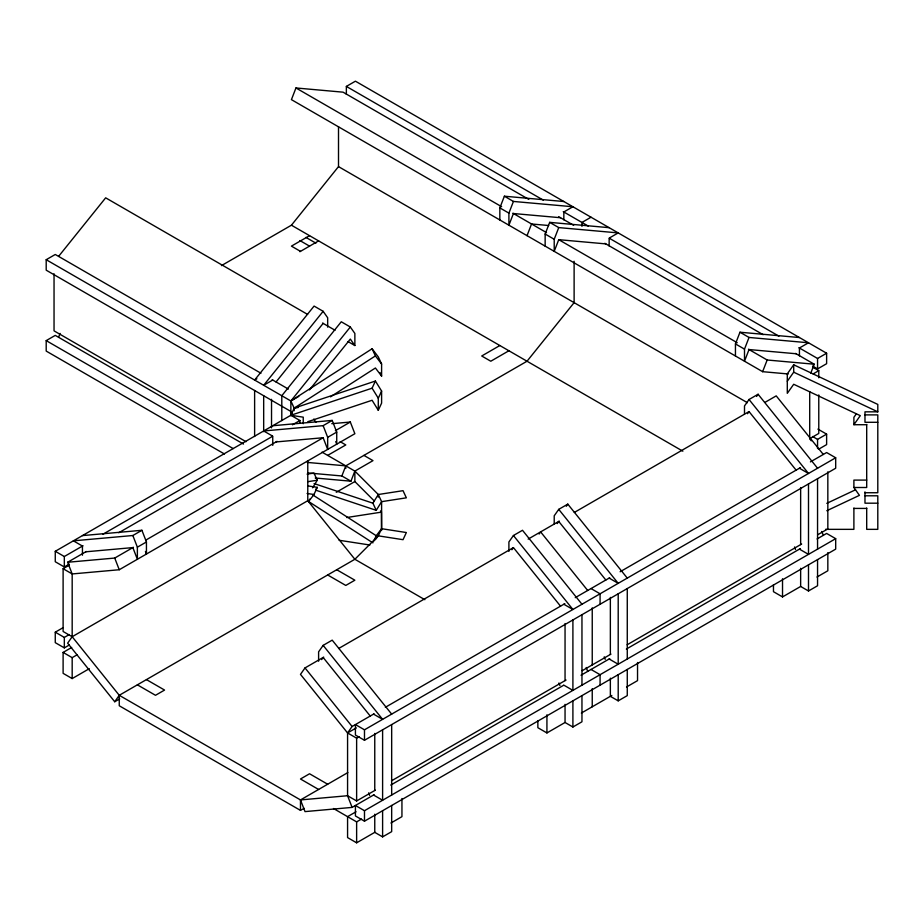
<?xml version="1.0" encoding="UTF-8"?>
<svg xmlns="http://www.w3.org/2000/svg" width="924" height="924" viewBox="0 0 924 924"><rect width="100%" height="100%" fill="white"/><g stroke="black" fill="none" stroke-linecap="round" stroke-linejoin="round"><path stroke-width="1.39" d="M58.582 337.306L60.083 333.414M528.782 199.399L343.047 92.169L295.957 87.965L291.43 99.642L762.623 371.679L788.311 373.977M341.764 476.241L345.795 465.858L527.027 361.226L574.116 302.645L574.116 261.273M315.257 478.008L350.935 481.196L354.862 471.09L372.984 460.626L363.917 455.393M499.838 219.97L499.838 207.888L504.377 196.211L563.836 201.513M560.522 217.729L513.432 213.525L508.905 225.202L508.905 213.121L513.432 201.444L572.903 206.745L563.836 211.977L563.836 219.831M527.027 235.666L531.554 223.989L548.683 225.514M545.148 246.131L545.148 234.038L549.676 222.361L609.147 227.674M605.832 243.89L558.743 239.674L554.215 251.351L554.215 239.27L558.743 227.593L618.202 232.906L609.147 238.138L609.147 245.992M735.446 355.994L735.446 343.913L739.974 332.224L799.433 337.537M796.118 353.753L749.029 349.549L744.501 361.226L744.501 349.133L749.029 337.456L808.5 342.769L799.433 348.002L799.433 355.856M762.623 371.679L767.163 360.002L814.24 364.218L810.718 373.296M69.312 564.102L64.322 566.978L55.267 561.746L55.267 551.293L290.864 415.269L294.178 408.119L375.41 355.913L372.095 348.764L290.864 400.97L290.864 415.742M372.915 542.873L308.604 501.524L309.702 499.145M308.604 501.524L313.964 494.513L317.279 487.364L307.646 485.874M299.919 423.111L299.919 420.501L290.864 415.269L372.095 388.184L375.41 381.046L381.6 391.06L381.6 403.141L378.286 410.291L372.095 400.265L307.773 421.714M378.286 410.291L378.286 398.209L381.6 391.06M373.469 541.683L376.241 535.724L381.6 528.701L406.352 532.536L403.037 539.685L378.286 535.851L354.862 559.274L119.254 695.298L114.726 701.743L67.637 643.173L72.176 636.717L307.773 500.704L307.773 460.753M381.6 528.701L378.286 535.851L375.213 539.859M312.589 487.814L317.279 480.214L313.964 473.065L307.08 474.139M376.241 510.337L372.915 503.187L378.286 494.513L403.037 490.679L406.352 497.828L381.6 501.663L376.241 510.337L316.02 490.263M323.712 657.126L305.012 667.925L300.485 674.37L347.574 732.94L356.629 738.172L359.124 736.74M391.672 714.125L332.201 640.147L323.146 645.379L318.607 651.824L318.607 661.226M321.633 659.609L323.146 657.461L370.224 716.031M374.116 794.686L352.102 807.403L347.574 795.726L347.574 732.94L352.102 726.495L374.116 713.79M581.958 604.25L522.499 530.284L513.432 535.516L508.905 541.961L508.905 551.351M511.919 549.745L513.432 547.597L560.522 606.167M539.108 534.049L540.621 531.901L587.699 590.471M627.269 578.101L567.798 504.123L558.743 509.355L554.215 515.8L554.215 523.85M566.297 506.271L567.798 504.123M557.23 523.585L558.743 521.436L605.832 580.006M817.555 468.237L758.096 394.259L749.029 399.491L744.501 405.936L744.501 413.987M756.583 396.408L758.096 394.259M747.528 413.721L749.029 411.573L796.118 470.143M877.8 422.291L864.98 422.291L864.98 411.827L877.8 411.827L877.8 404.423L793.704 364.784L787.294 373.85L787.294 393.324L793.704 384.269L860.29 415.65L853.891 424.717L866.7 424.717M787.294 381.242L793.704 372.187L793.704 364.784M856.294 413.917L853.891 417.313L853.891 424.717M315.742 489.373L317.279 487.364M58.582 256.398L105.659 197.828L307.611 314.414M221.437 265.615L291.43 225.202L338.507 166.62L338.507 126.669M256.884 378.736L254.62 380.041L314.079 306.075L323.146 311.307L263.675 385.273L272.742 380.041M276.057 381.959L323.146 323.388M281.797 420.582L281.797 395.738L341.268 321.771L350.323 327.004L290.864 400.97L294.178 408.119L294.178 410.73M309.459 389.916L350.323 339.085L354.862 345.53L354.862 333.448L350.323 327.004M330.503 396.846L375.41 367.995L381.6 376.091L381.6 364.01L378.286 356.872L372.095 348.764M292.515 415.003L290.864 411.434L46.2 270.178L46.2 259.713L55.267 254.481L260.949 373.238M346.361 94.271L346.361 86.417L355.417 81.185L826.622 353.234L826.622 363.698L817.555 368.93L812.577 366.054M224.463 453.996L46.2 351.085L46.2 340.621L55.267 335.389L243.497 444.063M309.552 235.666L291.43 246.131L300.485 251.363M299.884 251.709L318.607 240.898M591.025 217.209L581.958 222.441L581.958 226.368M298.787 396.396L290.864 400.97L46.2 259.713M55.267 551.293L64.322 556.514L83.021 545.726M102.968 534.211L272.499 436.324M292.446 424.809L299.919 420.501M375.329 790.159L356.629 800.958L347.574 795.726L300.485 799.93L119.254 695.298L72.176 636.717L72.176 573.943L67.637 562.266L86.336 551.466M118.746 532.755L277.061 441.36M72.176 636.717L63.109 631.496L63.109 568.71L69.346 565.107M82.444 555.208L82.444 546.061L73.389 540.829L132.848 535.516L141.915 530.284L146.442 541.961L146.442 554.042L145.438 551.443M272.742 445.345L272.742 436.186L263.675 430.965L323.146 425.652L332.201 420.42L336.729 432.097L336.729 444.178L335.724 441.58M67.637 562.266L114.726 558.061L133.426 547.262M145.888 540.066L322.903 437.872M335.366 430.676L350.323 422.037L354.862 433.714L119.254 569.738L72.176 573.943L63.109 568.71M85.759 551.801L132.848 547.597L137.376 559.274L137.376 547.193L146.442 541.961M276.057 441.938L323.146 437.733L327.673 449.411L327.673 437.329L336.729 432.097M499.838 345.53L481.716 355.994L490.783 361.226L508.905 350.762M327.673 455.393L345.795 444.929L340.136 441.66M69.312 645.01L64.322 647.886L55.267 642.654L55.267 632.189L62.74 627.87M55.267 632.189L64.322 637.421L69.312 634.545M336.267 492.284L354.862 481.554L354.862 471.09L322.014 452.125M89.316 668.676L72.176 678.574L63.109 673.342L63.109 652.413L71.679 647.47M63.109 652.413L72.176 657.645L77.004 654.862M114.726 701.743L119.716 698.867M798.856 347.678L817.555 358.466L826.622 353.234M813.108 373.931L818.779 370.663L818.779 377.789M338.681 648.486L513.19 547.736M528.158 539.096L559.32 521.101M574.278 512.473L748.798 411.711M765.003 402.356L776.218 395.876L823.307 454.446M811.226 440.817L809.713 438.669L818.779 433.437L818.779 394.918M812.577 436.498L817.555 439.374L826.622 434.141L826.622 444.606L818.687 449.179M385.343 707.31L564.841 603.672M575.236 597.666L609.725 577.766M620.12 571.76L800.438 467.648M810.417 461.896L826.622 452.541L835.689 457.773L835.689 468.237L364.483 740.274L355.417 735.042L355.417 724.578L364.483 729.81L835.689 457.773M347.574 732.94L356.294 727.904M304.112 808.304L300.485 810.394L300.485 799.93L347.851 772.579M391.533 780.803L566.054 680.041M582.259 670.685L610.937 654.134M627.142 644.779L801.662 544.028M817.867 534.673L827.835 528.909L827.835 471.841M390.748 785.088L563.594 685.296M581.046 675.225L609.725 658.673M626.345 649.064L800.438 548.556M817.07 538.958L826.622 533.437L835.689 538.669L835.689 549.133L364.483 821.182L355.417 815.95L355.417 805.485L364.483 810.718L835.689 538.669M356.029 811.769L347.574 816.654L347.574 837.583L356.629 842.815L375.005 832.201M333.483 808.512L356.629 821.886L361.527 819.057M390.921 823.018L401.94 816.654L401.94 798.509M537.86 720.743L537.86 727.708L546.927 732.94L565.049 722.487L572.903 727.015L581.958 721.783L581.958 695.622M581.358 713.062L611.827 695.472M626.518 686.994L637.537 680.63L637.537 662.496M773.469 584.719L773.469 591.695L782.524 596.927L800.646 586.463L808.5 590.99L817.555 585.758L817.555 559.597M816.966 577.038L827.835 570.766L827.835 552.633M374.763 814.206L374.763 832.351L382.605 836.878L391.672 831.646L391.672 805.485M610.36 678.181L610.36 696.326L618.202 700.854L627.269 695.622L627.269 669.461M826.795 503.337L855.52 489.789M826.795 510.729L859.436 495.345L853.891 487.502L853.891 480.099L866.7 480.099M294.178 408.119L375.41 381.046M295.553 407.9L298.302 407.484M307.646 481.704L317.279 480.214M346.639 517.532L381.6 512.115M272.742 425.733L332.201 420.42M331.774 423.689L350.323 422.037M82.444 535.597L141.915 530.284M352.102 807.403L305.012 811.607L300.485 799.93M864.98 414.888L877.8 414.888L877.8 492.735L864.98 492.735M853.891 487.502L866.7 487.502L866.7 424.451M864.98 495.795L877.8 495.795L877.8 529.348L866.7 529.348L866.7 508.004M877.8 503.187L864.98 503.187L864.98 491.868M853.891 508.419L866.7 508.419M825.548 529.348L853.891 529.348L853.891 508.004M307.276 462.416L345.795 465.858L345.795 468.468M307.623 472.915L341.868 475.964L350.935 481.196M290.864 415.269L303.245 417.174L303.245 423.723M307.08 493.451L313.964 494.513M339.131 540.263L369.889 545.021M314.079 483.575L372.915 503.187M793.704 372.187L877.8 411.827M346.361 86.417L543.312 200.138M563.259 211.654L588.195 226.045M609.378 238.277L778.92 336.163M558.697 216.678L573.654 225.306M604.816 243.301L763.132 334.707M795.541 353.418L814.24 364.218M812.543 367.059L818.779 370.663M504.377 196.211L513.432 201.444M549.676 222.361L558.743 227.593M739.974 332.224L749.029 337.456M295.957 87.965L501.64 206.71M512.855 213.19L546.511 232.617M558.985 239.813L737.236 342.735M748.463 349.214L767.163 360.002M499.838 207.888L508.905 213.121M545.148 234.038L554.215 239.27M735.446 343.913L744.501 349.133M817.89 429.106L826.622 434.141M338.507 166.62L747.389 402.691M799.433 468.237L808.5 473.469L749.029 399.491M291.43 225.202L682.848 451.189M305.925 237.399L315.904 243.162M299.884 240.552L309.552 246.131M799.433 549.133L808.5 554.365L808.5 483.922M322.568 323.053L335.031 330.249M348.059 341.603L354.862 345.53M272.164 379.718L288.369 389.073M609.147 578.101L618.202 583.333L558.743 509.355M591.025 588.565L600.08 593.797L600.08 604.25M563.836 604.25L572.903 609.482L513.432 535.516M246.015 441.695L54.042 330.861L54.042 273.781M609.147 658.997L618.202 664.229L618.202 593.797M46.2 340.621L233.183 448.579M591.025 669.461L600.08 674.693L600.08 685.158M424.844 599.688L354.862 559.274L307.773 500.704M563.836 685.158L572.903 690.39L572.903 619.946M336.729 569.738L354.862 580.203L345.795 585.435L327.673 574.971M373.539 714.125L382.605 719.346L323.146 645.379M373.539 795.021L382.605 800.253L382.605 729.81M146.442 679.602L164.564 690.066L155.498 695.298L137.376 684.834M327.673 784.233L309.552 773.769L300.485 779.001L318.607 789.466M300.485 810.394L119.254 705.763L119.254 695.298M313.132 495.16L376.241 535.724M354.862 471.09L378.286 494.513L381.6 501.663L381.6 529.198M354.862 481.554L374.208 500.9M305.012 667.925L352.102 726.495M375.41 355.913L381.6 364.01M323.146 311.307L327.673 317.752L327.673 327.142M372.095 388.184L378.286 398.209M313.837 419.022L315.904 422.36M379.937 372.522L381.6 376.091M821.794 531.462L823.307 535.354M794.536 546.962L795.518 549.491M604.238 656.825L605.22 659.355M586.197 667.486L587.699 671.378M558.928 682.986L559.909 685.504M323.146 425.652L327.673 437.329M368.641 792.85L369.623 795.379M132.848 535.516L137.376 547.193M114.726 558.061L119.254 569.738M380.549 510.903L381.45 513.27L381.554 530.538M817.555 358.466L817.555 368.93M817.555 439.374L817.555 448.533M817.555 478.69L817.555 549.133M809.713 391.58L809.713 438.669M808.5 564.83L808.5 590.99M800.646 487.537L800.646 544.606M800.646 568.318L800.646 586.463M782.524 578.782L782.524 596.927M627.269 588.565L627.269 658.997M618.202 674.693L618.202 700.854M610.36 597.401L610.36 654.469M592.238 607.865L592.238 664.934M592.238 688.646L592.238 706.791M581.958 614.714L581.958 685.158M572.903 700.854L572.903 727.015M565.049 623.55L565.049 680.63M565.049 704.342L565.049 722.487M546.927 714.806L546.927 732.94M391.672 724.578L391.672 795.021M382.605 810.718L382.605 836.878M378.286 494.513L378.286 497.124M374.763 733.413L374.763 790.494M364.483 729.81L364.483 740.274M364.483 810.718L364.483 821.182M356.629 738.172L356.629 800.958M356.629 821.886L356.629 842.815M271.529 399.341L271.529 427.881M263.675 395.738L263.675 431.681M254.62 390.506L254.62 436.509M72.176 657.645L72.176 678.574M64.322 556.514L64.322 566.978M64.322 637.421L64.322 647.886"/></g></svg>
